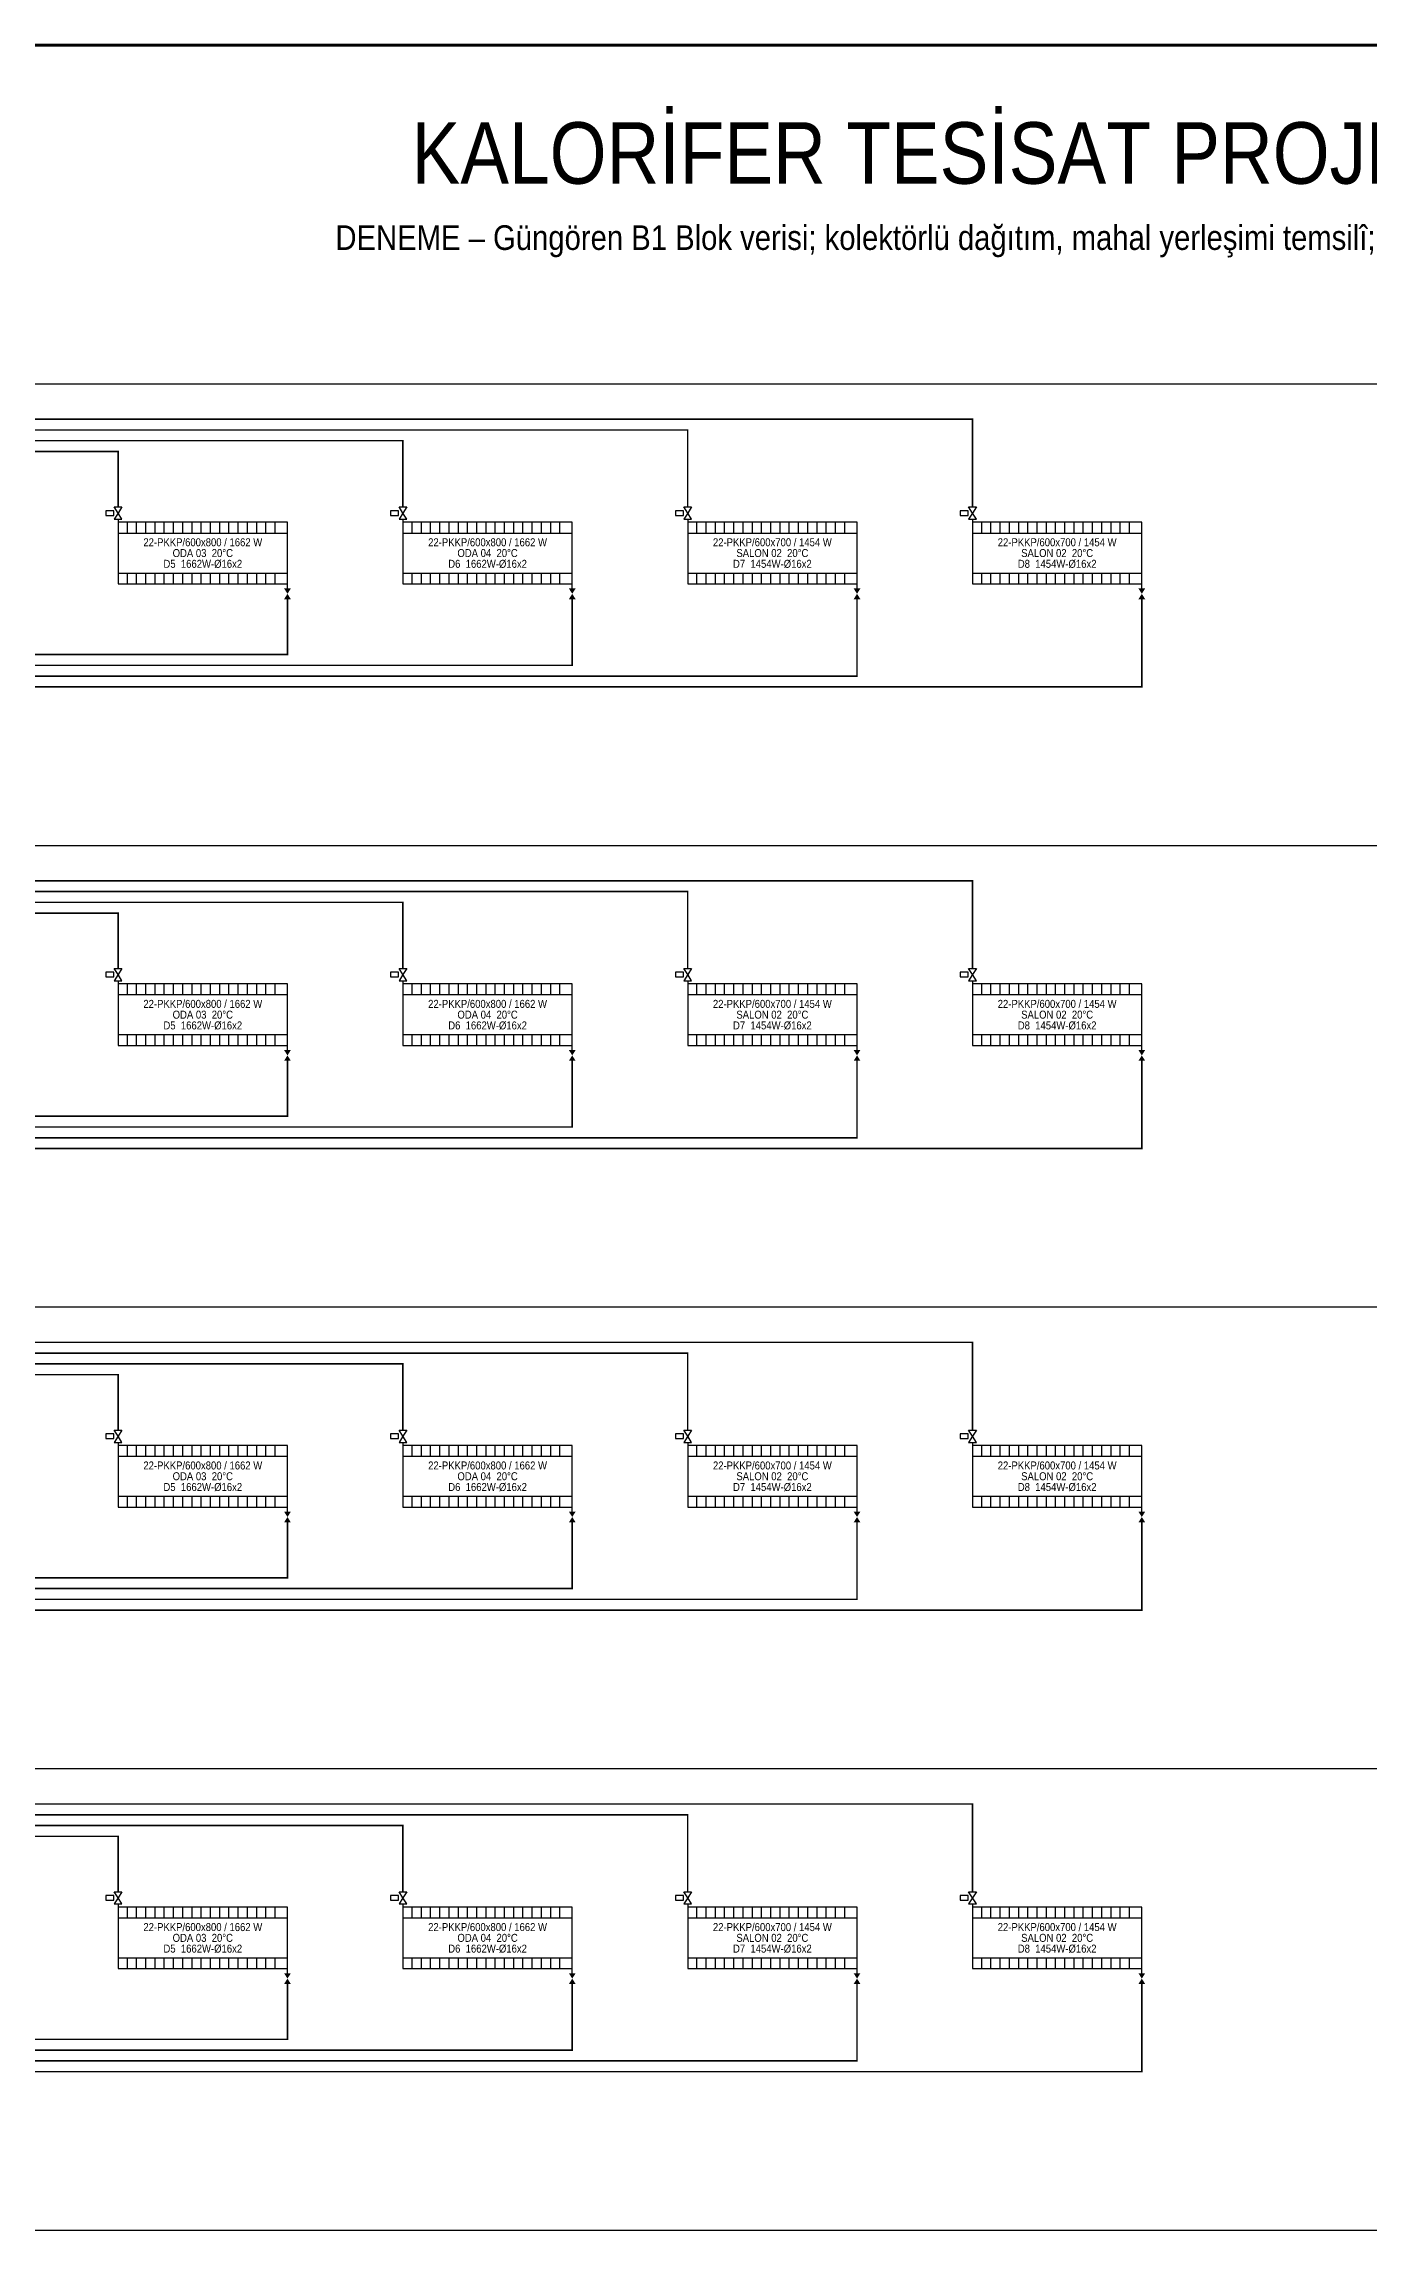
# Model space of a CAD drawing. Header units: centimetres. Extents: x -61 to 10101, y -10955 to 1521.
# Drawn here: x 3528 to 4388, y -3001 to -1579 of the extents above; entities that cross this region are included whole.
import ezdxf
from ezdxf.enums import TextEntityAlignment as Align

# ---------------------------------------------------------------- set-up
doc = ezdxf.new("R2010")
doc.units = ezdxf.units.CM
doc.linetypes.add('DASHED', pattern=[1.524, 1.27, -0.254])
for name, color, linetype in [('ROTAS-BASLIK', 7, 'Continuous'), ('ROTAS-DENEME', 1, 'Continuous'), ('ROTAS-ISITMA-CAP', 41, 'Continuous'), ('ROTAS-ISITMA-DONUS', 30, 'DASHED'), ('ROTAS-ISITMA-GIDIS', 10, 'Continuous'), ('ROTAS-KAT-BANDI', 8, 'Continuous'), ('ROTAS-MASKE', 7, 'Continuous'), ('ROTAS-PAFTA', 7, 'Continuous'), ('ROTAS-RADYATOR', 2, 'Continuous')]:
    doc.layers.add(name, color=color, linetype=linetype)
doc.styles.add('ROTAS', font='arial.ttf')

# ---------------------------------------------------------------- blocks, each defined once
blk = doc.blocks.new('ROTAS-RADYATOR-SEMA')
for points in [[(107.8, -3), (112.2, -3), (110, -6.5)], [(107.8, -10), (112.2, -10), (110, -6.5)]]:
    blk.add_hatch(color=7).paths.add_polyline_path(points)
for p, q in [((0, 42), (0, 40)), ((0, 33), (110, 33)), ((6, 33), (6, 40)), ((12, 33), (12, 40)), ((18, 33), (18, 40)), ((24, 33), (24, 40)), ((30, 33), (30, 40)), ((36, 33), (36, 40)), ((42, 33), (42, 40)), ((48, 33), (48, 40)), ((54, 33), (54, 40)), ((60, 33), (60, 40)), ((66, 33), (66, 40)), ((72, 33), (72, 40)), ((78, 33), (78, 40)), ((84, 33), (84, 40)), ((90, 33), (90, 40)), ((96, 33), (96, 40)), ((102, 33), (102, 40)), ((0, 7), (110, 7)), ((6, 0), (6, 7)), ((12, 0), (12, 7)), ((18, 0), (18, 7)), ((24, 0), (24, 7)), ((30, 0), (30, 7)), ((36, 0), (36, 7)), ((42, 0), (42, 7)), ((48, 0), (48, 7)), ((54, 0), (54, 7)), ((60, 0), (60, 7)), ((66, 0), (66, 7)), ((72, 0), (72, 7)), ((78, 0), (78, 7)), ((84, 0), (84, 7)), ((90, 0), (90, 7)), ((96, 0), (96, 7)), ((102, 0), (102, 7)), ((110, -3), (110, 0))]:
    blk.add_line(p, q)
for points in [[(-8, 44.5), (-2.8, 44.5), (-2.8, 47.5), (-8, 47.5)], [(-2.5, 50), (2.5, 50), (0, 46)], [(-2.5, 42), (2.5, 42), (0, 46)], [(0, 0), (110, 0), (110, 40), (0, 40)]]:
    blk.add_lwpolyline(points, close=True)

msp = doc.modelspace()

# ---------------------------------------------------------------- linework, layer by layer
at = {"layer": 'ROTAS-ISITMA-DONUS', "ltscale": 12, "const_width": 1}
for points in [[(4241, -1940), (4241, -1997), (2654, -1997), (2654, -1925)], [(4056, -1940), (4056, -1990), (2668, -1990), (2668, -1925)], [(3871, -1940), (3871, -1983), (2682, -1983), (2682, -1925)], [(3686, -1940), (3686, -1976), (2696, -1976), (2696, -1925)], [(4241, -2240), (4241, -2297), (2654, -2297), (2654, -2225)], [(4056, -2240), (4056, -2290), (2668, -2290), (2668, -2225)], [(3871, -2240), (3871, -2283), (2682, -2283), (2682, -2225)], [(3686, -2240), (3686, -2276), (2696, -2276), (2696, -2225)], [(4241, -2540), (4241, -2597), (2654, -2597), (2654, -2525)], [(4056, -2540), (4056, -2590), (2668, -2590), (2668, -2525)], [(3871, -2540), (3871, -2583), (2682, -2583), (2682, -2525)], [(3686, -2540), (3686, -2576), (2696, -2576), (2696, -2525)], [(4241, -2840), (4241, -2897), (2654, -2897), (2654, -2825)], [(4056, -2840), (4056, -2890), (2668, -2890), (2668, -2825)], [(3871, -2840), (3871, -2883), (2682, -2883), (2682, -2825)], [(3686, -2840), (3686, -2876), (2696, -2876), (2696, -2825)]]:
    msp.add_lwpolyline(points, dxfattribs=at)
at = {"layer": 'ROTAS-ISITMA-GIDIS', "const_width": 1}
for points in [[(2654, -1885), (2654, -1823), (4131, -1823), (4131, -1880)], [(2668, -1885), (2668, -1830), (3946, -1830), (3946, -1880)], [(2682, -1885), (2682, -1837), (3761, -1837), (3761, -1880)], [(2696, -1885), (2696, -1844), (3576, -1844), (3576, -1880)], [(2654, -2185), (2654, -2123), (4131, -2123), (4131, -2180)], [(2668, -2185), (2668, -2130), (3946, -2130), (3946, -2180)], [(2682, -2185), (2682, -2137), (3761, -2137), (3761, -2180)], [(2696, -2185), (2696, -2144), (3576, -2144), (3576, -2180)], [(2654, -2485), (2654, -2423), (4131, -2423), (4131, -2480)], [(2668, -2485), (2668, -2430), (3946, -2430), (3946, -2480)], [(2682, -2485), (2682, -2437), (3761, -2437), (3761, -2480)], [(2696, -2485), (2696, -2444), (3576, -2444), (3576, -2480)], [(2654, -2785), (2654, -2723), (4131, -2723), (4131, -2780)], [(2668, -2785), (2668, -2730), (3946, -2730), (3946, -2780)], [(2682, -2785), (2682, -2737), (3761, -2737), (3761, -2780)], [(2696, -2785), (2696, -2744), (3576, -2744), (3576, -2780)]]:
    msp.add_lwpolyline(points, dxfattribs=at)
at = {"layer": 'ROTAS-KAT-BANDI'}
for points in [[(2000, -1800), (6602, -1800)], [(2000, -2100), (6602, -2100)], [(2000, -2400), (6602, -2400)], [(2000, -2700), (6602, -2700)], [(2000, -3000), (6602, -3000)]]:
    msp.add_lwpolyline(points, dxfattribs=at)

# ---------------------------------------------------------------- block references
at = {"layer": 'ROTAS-RADYATOR'}
for p in [(3576, -1930), (3761, -1930), (3946, -1930), (4131, -1930), (3576, -2230), (3761, -2230), (3946, -2230), (4131, -2230), (3576, -2530), (3761, -2530), (3946, -2530), (4131, -2530), (3576, -2830), (3761, -2830), (3946, -2830), (4131, -2830)]:
    msp.add_blockref('ROTAS-RADYATOR-SEMA', p, dxfattribs=at)

# ---------------------------------------------------------------- texts
at = {"layer": 'ROTAS-ISITMA-CAP', "style": 'ROTAS', "width": 0.85}
for s, p in [('D5  1662W-Ø16x2', (3631, -1917)), ('D6  1662W-Ø16x2', (3816, -1917)), ('D7  1454W-Ø16x2', (4001, -1917)), ('D8  1454W-Ø16x2', (4186, -1917)), ('D5  1662W-Ø16x2', (3631, -2217)), ('D6  1662W-Ø16x2', (3816, -2217)), ('D7  1454W-Ø16x2', (4001, -2217)), ('D8  1454W-Ø16x2', (4186, -2217)), ('D5  1662W-Ø16x2', (3631, -2517)), ('D6  1662W-Ø16x2', (3816, -2517)), ('D7  1454W-Ø16x2', (4001, -2517)), ('D8  1454W-Ø16x2', (4186, -2517)), ('D5  1662W-Ø16x2', (3631, -2817)), ('D6  1662W-Ø16x2', (3816, -2817)), ('D7  1454W-Ø16x2', (4001, -2817)), ('D8  1454W-Ø16x2', (4186, -2817))]:
    msp.add_text(s, height=5.2, dxfattribs=at).set_placement(p, align=Align.MIDDLE_CENTER)
at = {"layer": 'ROTAS-RADYATOR', "style": 'ROTAS', "width": 0.85}
for s, p in [('22-PKKP/600x800 / 1662 W', (3631, -1903)), ('22-PKKP/600x800 / 1662 W', (3816, -1903)), ('22-PKKP/600x700 / 1454 W', (4001, -1903)), ('22-PKKP/600x700 / 1454 W', (4186, -1903)), ('ODA 03  20°C', (3631, -1910)), ('ODA 04  20°C', (3816, -1910)), ('SALON 02  20°C', (4001, -1910)), ('SALON 02  20°C', (4186, -1910)), ('22-PKKP/600x800 / 1662 W', (3631, -2203)), ('22-PKKP/600x800 / 1662 W', (3816, -2203)), ('22-PKKP/600x700 / 1454 W', (4001, -2203)), ('22-PKKP/600x700 / 1454 W', (4186, -2203)), ('ODA 03  20°C', (3631, -2210)), ('ODA 04  20°C', (3816, -2210)), ('SALON 02  20°C', (4001, -2210)), ('SALON 02  20°C', (4186, -2210)), ('22-PKKP/600x800 / 1662 W', (3631, -2503)), ('22-PKKP/600x800 / 1662 W', (3816, -2503)), ('22-PKKP/600x700 / 1454 W', (4001, -2503)), ('22-PKKP/600x700 / 1454 W', (4186, -2503)), ('ODA 03  20°C', (3631, -2510)), ('ODA 04  20°C', (3816, -2510)), ('SALON 02  20°C', (4001, -2510)), ('SALON 02  20°C', (4186, -2510)), ('22-PKKP/600x800 / 1662 W', (3631, -2803)), ('22-PKKP/600x800 / 1662 W', (3816, -2803)), ('22-PKKP/600x700 / 1454 W', (4001, -2803)), ('22-PKKP/600x700 / 1454 W', (4186, -2803)), ('ODA 03  20°C', (3631, -2810)), ('ODA 04  20°C', (3816, -2810)), ('SALON 02  20°C', (4001, -2810)), ('SALON 02  20°C', (4186, -2810))]:
    msp.add_text(s, height=5.2, dxfattribs=at).set_placement(p, align=Align.MIDDLE_CENTER)

# ---------------------------------------------------------------- wipeouts: each hides what was drawn before it
for points in [[(3893.4, -1680), (4688.6, -1680), (4688.6, -1620), (3893.4, -1620)], [(3730, -1717), (4864, -1717), (4864, -1693), (3730, -1693)]]:
    msp.add_wipeout(points).dxf.layer = 'ROTAS-MASKE'

# ---------------------------------------------------------------- next in the draw order: linework, layer by layer
at = {"layer": 'ROTAS-PAFTA', "const_width": 2}
msp.add_lwpolyline([(1940, -4432), (9202, -4432), (9202, -1580), (1940, -1580)], close=True, dxfattribs=at)

# ---------------------------------------------------------------- next in the draw order: texts
at = {"layer": 'ROTAS-BASLIK', "style": 'ROTAS', "width": 0.85}
msp.add_text('KALORİFER TESİSAT PROJESİ KOLON ŞEMASI', height=40, dxfattribs=at).set_placement((4301, -1650), align=Align.MIDDLE_CENTER)
at = {"layer": 'ROTAS-DENEME', "style": 'ROTAS', "width": 0.85}
msp.add_text('DENEME – Güngören B1 Blok verisi; kolektörlü dağıtım, mahal yerleşimi temsilî; düşey ölçek 1/50 (kat yüksekliği 3,00 m), yataylar ölçeksiz', height=16, dxfattribs=at).set_placement((4301, -1705), align=Align.MIDDLE_CENTER)

doc.saveas('drawing.dxf')
